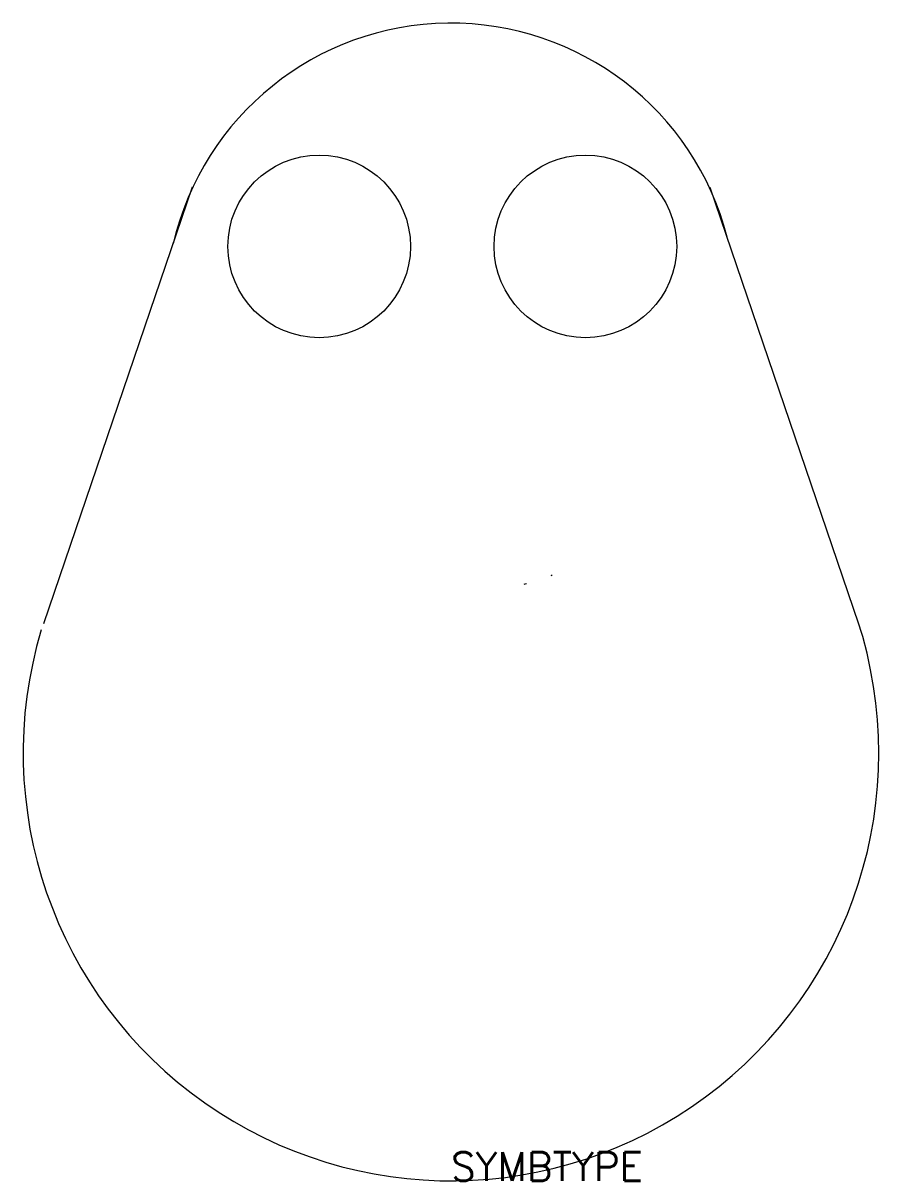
# Model space of a CAD drawing. Extents: x 64 to 70, y 215 to 223.12.
import ezdxf

# ---------------------------------------------------------------- set-up
doc = ezdxf.new("R2010")
doc.units = 0
doc.header["$LTSCALE"] = 6
doc.header["$MEASUREMENT"] = 0
doc.layers.get('0').update_dxf_attribs({"linetype": 'CONTINUOUS'})
doc.layers.add('3', color=30, linetype='CONTINUOUS')
doc.styles.get("Standard").update_dxf_attribs({"font": 'simplex', "width": 0.85})

msp = doc.modelspace()

# ---------------------------------------------------------------- linework, layer by layer
at = {"layer": '3'}
for p, q in [((65.1847, 221.969), (64.1421, 218.9057)), ((68.8153, 221.969), (69.8579, 218.9057))]:
    msp.add_line(p, q, dxfattribs=at)
for centre in [(66.0757, 221.5526), (67.9424, 221.5526)]:
    msp.add_circle(centre, 0.6403, dxfattribs=at)
for centre, radius, start, end in [((67, 221.1185), 2, 14.43772, 166.88973), ((67, 221.1185), 2, 290.56147, 290.80896), ((67, 221.1185), 2, 284.84384, 285.3191), ((67, 218), 3, 163.27215, 18.10787)]:
    msp.add_arc(centre, radius, start, end, dxfattribs=at)

# ---------------------------------------------------------------- texts
at = {"flags": 1}
msp.add_attdef('SYMBTYPE', (67, 215), 'GN', height=0.2, dxfattribs=at)

doc.saveas('drawing.dxf')
